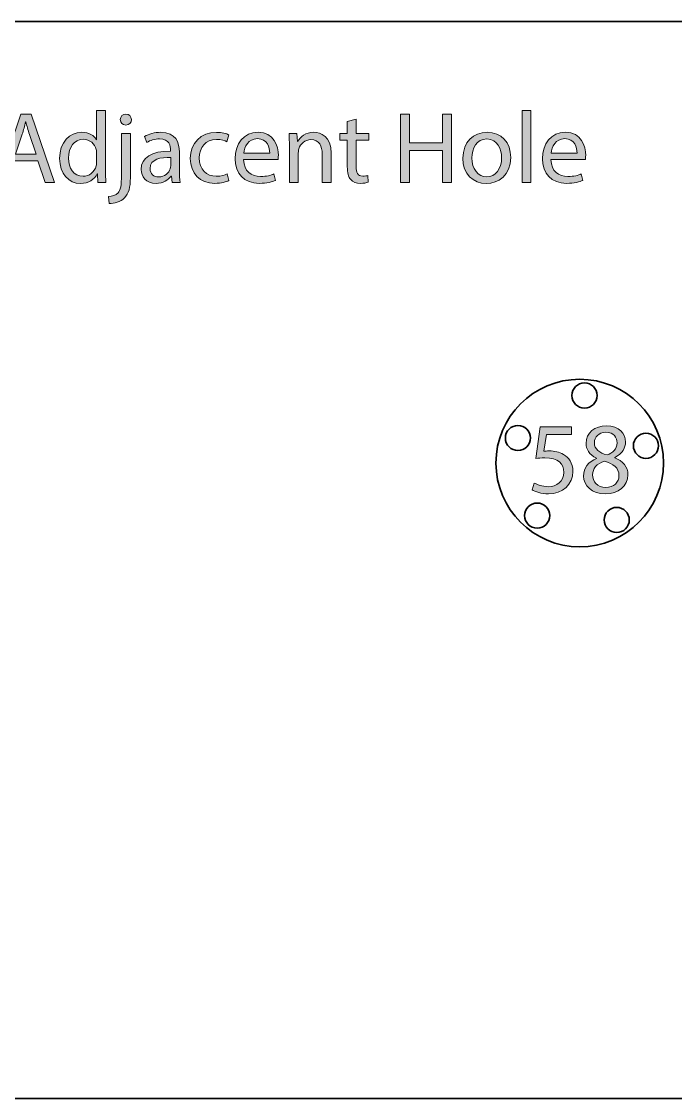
# Model space of a CAD drawing. Header units: millimetres. Extents: x 26 to 136, y -129 to -84.
# Drawn here: x 53.17 to 80.48, y -128.92 to -83.92 of the extents above; entities that cross this region are included whole.
import ezdxf

# ---------------------------------------------------------------- set-up
doc = ezdxf.new("R2010")
doc.units = ezdxf.units.MM
doc.header["$MEASUREMENT"] = 0
doc.layers.add('Layer 1', color=7, linetype='Continuous')

# ---------------------------------------------------------------- blocks, each defined once
blk = doc.blocks.new('block 10')
at = {"layer": 'Layer 1', "color": 250, "lineweight": 35}
for points in [[(79.982, -102.368), (79.982, -104.301), (78.415, -105.868), (76.482, -105.868), (74.549, -105.868), (72.982, -104.301), (72.982, -102.368), (72.982, -100.435), (74.549, -98.868), (76.482, -98.868), (78.415, -98.868), (79.982, -100.435), (79.982, -102.368)], [(76.157, -99.547), (76.157, -99.257), (76.392, -99.022), (76.682, -99.022), (76.972, -99.022), (77.207, -99.257), (77.207, -99.547), (77.207, -99.837), (76.972, -100.072), (76.682, -100.072), (76.392, -100.072), (76.157, -99.837), (76.157, -99.547)], [(73.375, -101.323), (73.375, -101.033), (73.61, -100.798), (73.9, -100.798), (74.19, -100.798), (74.425, -101.033), (74.425, -101.323), (74.425, -101.612), (74.19, -101.848), (73.9, -101.848), (73.61, -101.848), (73.375, -101.612), (73.375, -101.323)], [(78.721, -101.648), (78.721, -101.358), (78.956, -101.123), (79.246, -101.123), (79.536, -101.123), (79.771, -101.358), (79.771, -101.648), (79.771, -101.938), (79.536, -102.173), (79.246, -102.173), (78.956, -102.173), (78.721, -101.938), (78.721, -101.648)], [(74.181, -104.566), (74.181, -104.276), (74.416, -104.041), (74.706, -104.041), (74.996, -104.041), (75.231, -104.276), (75.231, -104.566), (75.231, -104.856), (74.996, -105.091), (74.706, -105.091), (74.416, -105.091), (74.181, -104.856), (74.181, -104.566)], [(77.502, -104.748), (77.502, -104.458), (77.737, -104.223), (78.027, -104.223), (78.317, -104.223), (78.552, -104.458), (78.552, -104.748), (78.552, -105.038), (78.317, -105.273), (78.027, -105.273), (77.737, -105.273), (77.502, -105.038), (77.502, -104.748)]]:
    blk.add_open_spline(points, degree=3, knots=[0, 0, 0, 0, 1, 1, 1, 2, 2, 2, 3, 3, 3, 4, 4, 4, 4], dxfattribs=at)
blk = doc.blocks.new('block 14')
at = {"layer": 'Layer 1'}
h = blk.add_hatch(color=250, dxfattribs=at)
h.dxf.hatch_style = 2
edge = h.paths.add_edge_path()
edge.add_spline(control_points=[(76.143, -101.174), (76.143, -101.174), (75.094, -101.174), (75.094, -101.174), (75.094, -101.174), (74.988, -101.88), (74.988, -101.88), (75.051, -101.872), (75.11, -101.863), (75.212, -101.863), (75.424, -101.863), (75.635, -101.91), (75.804, -102.011), (76.02, -102.134), (76.198, -102.371), (76.198, -102.718), (76.198, -103.255), (75.771, -103.657), (75.174, -103.657), (74.873, -103.657), (74.62, -103.573), (74.489, -103.488), (74.489, -103.488), (74.582, -103.205), (74.582, -103.205), (74.696, -103.272), (74.92, -103.357), (75.17, -103.357), (75.521, -103.357), (75.821, -103.128), (75.821, -102.76), (75.817, -102.405), (75.58, -102.151), (75.03, -102.151), (74.873, -102.151), (74.751, -102.168), (74.649, -102.181), (74.649, -102.181), (74.827, -100.861), (74.827, -100.861), (74.827, -100.861), (76.143, -100.861), (76.143, -100.861), (76.143, -100.861), (76.143, -101.174), (76.143, -101.174)], knot_values=[0, 0, 0, 0, 1, 1, 1, 2, 2, 2, 3, 3, 3, 4, 4, 4, 5, 5, 5, 6, 6, 6, 7, 7, 7, 8, 8, 8, 9, 9, 9, 10, 10, 10, 11, 11, 11, 12, 12, 12, 13, 13, 13, 14, 14, 14, 15, 15, 15, 15], degree=3, periodic=1)
h = blk.add_hatch(color=250, dxfattribs=at)
h.dxf.hatch_style = 2
edge = h.paths.add_edge_path()
edge.add_spline(control_points=[(76.639, -102.913), (76.639, -102.566), (76.846, -102.32), (77.185, -102.176), (77.185, -102.176), (77.181, -102.164), (77.181, -102.164), (76.876, -102.02), (76.745, -101.783), (76.745, -101.546), (76.745, -101.11), (77.113, -100.814), (77.595, -100.814), (78.128, -100.814), (78.395, -101.148), (78.395, -101.491), (78.395, -101.724), (78.281, -101.973), (77.942, -102.134), (77.942, -102.134), (77.942, -102.147), (77.942, -102.147), (78.285, -102.282), (78.497, -102.523), (78.497, -102.858), (78.497, -103.336), (78.086, -103.657), (77.562, -103.657), (76.986, -103.657), (76.639, -103.315), (76.639, -102.913)], knot_values=[0, 0, 0, 0, 1, 1, 1, 2, 2, 2, 3, 3, 3, 4, 4, 4, 5, 5, 5, 6, 6, 6, 7, 7, 7, 8, 8, 8, 9, 9, 9, 10, 10, 10, 10], degree=3, periodic=1)
edge = h.paths.add_edge_path()
edge.add_spline(control_points=[(78.12, -102.896), (78.12, -102.561), (77.887, -102.401), (77.515, -102.295), (77.193, -102.388), (77.02, -102.6), (77.02, -102.862), (77.007, -103.141), (77.219, -103.386), (77.57, -103.386), (77.904, -103.386), (78.12, -103.179), (78.12, -102.896)], knot_values=[0, 0, 0, 0, 1, 1, 1, 2, 2, 2, 3, 3, 3, 4, 4, 4, 4], degree=3, periodic=1)
edge = h.paths.add_edge_path()
edge.add_spline(control_points=[(77.096, -101.521), (77.096, -101.796), (77.304, -101.944), (77.621, -102.028), (77.858, -101.948), (78.04, -101.779), (78.04, -101.529), (78.04, -101.309), (77.909, -101.081), (77.574, -101.081), (77.265, -101.081), (77.096, -101.284), (77.096, -101.521)], knot_values=[0, 0, 0, 0, 1, 1, 1, 2, 2, 2, 3, 3, 3, 4, 4, 4, 4], degree=3, periodic=1)
at = {"layer": 'Layer 1', "lineweight": 0}
for points, knots in [([(76.143, -101.174), (76.143, -101.174), (75.094, -101.174), (75.094, -101.174), (75.094, -101.174), (74.988, -101.88), (74.988, -101.88), (75.051, -101.872), (75.11, -101.863), (75.212, -101.863), (75.424, -101.863), (75.635, -101.91), (75.804, -102.011), (76.02, -102.134), (76.198, -102.371), (76.198, -102.718), (76.198, -103.255), (75.771, -103.657), (75.174, -103.657), (74.873, -103.657), (74.62, -103.573), (74.489, -103.488), (74.489, -103.488), (74.582, -103.205), (74.582, -103.205), (74.696, -103.272), (74.92, -103.357), (75.17, -103.357), (75.521, -103.357), (75.821, -103.128), (75.821, -102.76), (75.817, -102.405), (75.58, -102.151), (75.03, -102.151), (74.873, -102.151), (74.751, -102.168), (74.649, -102.181), (74.649, -102.181), (74.827, -100.861), (74.827, -100.861), (74.827, -100.861), (76.143, -100.861), (76.143, -100.861), (76.143, -100.861), (76.143, -101.174), (76.143, -101.174)], [0, 0, 0, 0, 1, 1, 1, 2, 2, 2, 3, 3, 3, 4, 4, 4, 5, 5, 5, 6, 6, 6, 7, 7, 7, 8, 8, 8, 9, 9, 9, 10, 10, 10, 11, 11, 11, 12, 12, 12, 13, 13, 13, 14, 14, 14, 15, 15, 15, 15]), ([(76.639, -102.913), (76.639, -102.566), (76.846, -102.32), (77.185, -102.176), (77.185, -102.176), (77.181, -102.164), (77.181, -102.164), (76.876, -102.02), (76.745, -101.783), (76.745, -101.546), (76.745, -101.11), (77.113, -100.814), (77.595, -100.814), (78.128, -100.814), (78.395, -101.148), (78.395, -101.491), (78.395, -101.724), (78.281, -101.973), (77.942, -102.134), (77.942, -102.134), (77.942, -102.147), (77.942, -102.147), (78.285, -102.282), (78.497, -102.523), (78.497, -102.858), (78.497, -103.336), (78.086, -103.657), (77.562, -103.657), (76.986, -103.657), (76.639, -103.315), (76.639, -102.913)], [0, 0, 0, 0, 1, 1, 1, 2, 2, 2, 3, 3, 3, 4, 4, 4, 5, 5, 5, 6, 6, 6, 7, 7, 7, 8, 8, 8, 9, 9, 9, 10, 10, 10, 10]), ([(77.096, -101.521), (77.096, -101.796), (77.304, -101.944), (77.621, -102.028), (77.858, -101.948), (78.04, -101.779), (78.04, -101.529), (78.04, -101.309), (77.909, -101.081), (77.574, -101.081), (77.265, -101.081), (77.096, -101.284), (77.096, -101.521)], [0, 0, 0, 0, 1, 1, 1, 2, 2, 2, 3, 3, 3, 4, 4, 4, 4]), ([(78.12, -102.896), (78.12, -102.561), (77.887, -102.401), (77.515, -102.295), (77.193, -102.388), (77.02, -102.6), (77.02, -102.862), (77.007, -103.141), (77.219, -103.386), (77.57, -103.386), (77.904, -103.386), (78.12, -103.179), (78.12, -102.896)], [0, 0, 0, 0, 1, 1, 1, 2, 2, 2, 3, 3, 3, 4, 4, 4, 4])]:
    blk.add_open_spline(points, degree=3, knots=knots, dxfattribs=at)
blk = doc.blocks.new('block 23')
at = {"layer": 'Layer 1'}
h = blk.add_hatch(color=250, dxfattribs=at)
h.dxf.hatch_style = 2
edge = h.paths.add_edge_path()
edge.add_spline(control_points=[(56.677, -87.638), (56.677, -87.638), (56.677, -90.113), (56.677, -90.113), (56.677, -90.295), (56.682, -90.502), (56.694, -90.642), (56.694, -90.642), (56.36, -90.642), (56.36, -90.642), (56.36, -90.642), (56.343, -90.286), (56.343, -90.286), (56.343, -90.286), (56.335, -90.286), (56.335, -90.286), (56.22, -90.515), (55.971, -90.688), (55.637, -90.688), (55.142, -90.688), (54.761, -90.27), (54.761, -89.648), (54.757, -88.966), (55.18, -88.548), (55.679, -88.548), (55.992, -88.548), (56.203, -88.696), (56.297, -88.861), (56.297, -88.861), (56.305, -88.861), (56.305, -88.861), (56.305, -88.861), (56.305, -87.638), (56.305, -87.638), (56.305, -87.638), (56.677, -87.638), (56.677, -87.638)], knot_values=[0, 0, 0, 0, 1, 1, 1, 2, 2, 2, 3, 3, 3, 4, 4, 4, 5, 5, 5, 6, 6, 6, 7, 7, 7, 8, 8, 8, 9, 9, 9, 10, 10, 10, 11, 11, 11, 12, 12, 12, 12], degree=3, periodic=1)
edge = h.paths.add_edge_path()
edge.add_spline(control_points=[(56.305, -89.428), (56.305, -89.381), (56.301, -89.318), (56.288, -89.271), (56.233, -89.034), (56.03, -88.839), (55.751, -88.839), (55.366, -88.839), (55.137, -89.178), (55.137, -89.631), (55.137, -90.045), (55.34, -90.388), (55.742, -90.388), (55.992, -90.388), (56.22, -90.223), (56.288, -89.944), (56.301, -89.893), (56.305, -89.842), (56.305, -89.783), (56.305, -89.783), (56.305, -89.428), (56.305, -89.428)], knot_values=[0, 0, 0, 0, 1, 1, 1, 2, 2, 2, 3, 3, 3, 4, 4, 4, 5, 5, 5, 6, 6, 6, 7, 7, 7, 7], degree=3, periodic=1)
h = blk.add_hatch(color=250, dxfattribs=at)
h.dxf.hatch_style = 2
h.paths.add_polyline_path([(74.073, -87.638), (74.445, -87.638), (74.445, -90.642), (74.073, -90.642)])
h = blk.add_hatch(color=250, dxfattribs=at)
h.dxf.hatch_style = 2
h.paths.add_polyline_path([(52.843, -89.745), (52.547, -90.642), (52.166, -90.642), (53.135, -87.79), (53.579, -87.79), (54.552, -90.642), (54.159, -90.642), (53.854, -89.745)])
edge = h.paths.add_edge_path()
edge.add_spline(control_points=[(53.778, -89.457), (53.778, -89.457), (53.499, -88.636), (53.499, -88.636), (53.435, -88.45), (53.393, -88.281), (53.351, -88.116), (53.351, -88.116), (53.342, -88.116), (53.342, -88.116), (53.3, -88.285), (53.253, -88.459), (53.198, -88.632), (53.198, -88.632), (52.919, -89.457), (52.919, -89.457), (52.919, -89.457), (53.778, -89.457), (53.778, -89.457)], knot_values=[0, 0, 0, 0, 1, 1, 1, 2, 2, 2, 3, 3, 3, 4, 4, 4, 5, 5, 5, 6, 6, 6, 6], degree=3, periodic=1)
h = blk.add_hatch(color=250, dxfattribs=at)
h.dxf.hatch_style = 2
edge = h.paths.add_edge_path()
edge.add_spline(control_points=[(56.797, -91.234), (56.966, -91.221), (57.115, -91.175), (57.203, -91.078), (57.305, -90.959), (57.343, -90.798), (57.343, -90.308), (57.343, -90.308), (57.343, -88.594), (57.343, -88.594), (57.343, -88.594), (57.715, -88.594), (57.715, -88.594), (57.715, -88.594), (57.715, -90.451), (57.715, -90.451), (57.715, -90.849), (57.652, -91.107), (57.47, -91.293), (57.305, -91.459), (57.034, -91.526), (56.835, -91.526), (56.835, -91.526), (56.797, -91.234), (56.797, -91.234)], knot_values=[0, 0, 0, 0, 1, 1, 1, 2, 2, 2, 3, 3, 3, 4, 4, 4, 5, 5, 5, 6, 6, 6, 7, 7, 7, 8, 8, 8, 8], degree=3, periodic=1)
edge = h.paths.add_edge_path()
edge.add_spline(control_points=[(57.758, -88.019), (57.762, -88.141), (57.673, -88.247), (57.525, -88.247), (57.385, -88.247), (57.296, -88.141), (57.296, -88.019), (57.296, -87.887), (57.394, -87.786), (57.533, -87.786), (57.669, -87.786), (57.758, -87.887), (57.758, -88.019)], knot_values=[0, 0, 0, 0, 1, 1, 1, 2, 2, 2, 3, 3, 3, 4, 4, 4, 4], degree=3, periodic=1)
h = blk.add_hatch(color=250, dxfattribs=at)
h.dxf.hatch_style = 2
edge = h.paths.add_edge_path()
edge.add_spline(control_points=[(67.139, -88.006), (67.139, -88.006), (67.139, -88.594), (67.139, -88.594), (67.139, -88.594), (67.672, -88.594), (67.672, -88.594), (67.672, -88.594), (67.672, -88.877), (67.672, -88.877), (67.672, -88.877), (67.139, -88.877), (67.139, -88.877), (67.139, -88.877), (67.139, -89.982), (67.139, -89.982), (67.139, -90.236), (67.211, -90.379), (67.418, -90.379), (67.515, -90.379), (67.587, -90.367), (67.634, -90.354), (67.634, -90.354), (67.651, -90.633), (67.651, -90.633), (67.579, -90.663), (67.464, -90.684), (67.321, -90.684), (67.147, -90.684), (67.007, -90.629), (66.919, -90.528), (66.813, -90.418), (66.775, -90.236), (66.775, -89.995), (66.775, -89.995), (66.775, -88.877), (66.775, -88.877), (66.775, -88.877), (66.457, -88.877), (66.457, -88.877), (66.457, -88.877), (66.457, -88.594), (66.457, -88.594), (66.457, -88.594), (66.775, -88.594), (66.775, -88.594), (66.775, -88.594), (66.775, -88.103), (66.775, -88.103), (66.775, -88.103), (67.139, -88.006), (67.139, -88.006)], knot_values=[0, 0, 0, 0, 1, 1, 1, 2, 2, 2, 3, 3, 3, 4, 4, 4, 5, 5, 5, 6, 6, 6, 7, 7, 7, 8, 8, 8, 9, 9, 9, 10, 10, 10, 11, 11, 11, 12, 12, 12, 13, 13, 13, 14, 14, 14, 15, 15, 15, 16, 16, 16, 17, 17, 17, 17], degree=3, periodic=1)
h = blk.add_hatch(color=250, dxfattribs=at)
h.dxf.hatch_style = 2
h.paths.add_polyline_path([(69.37, -87.79), (69.37, -88.983), (70.749, -88.983), (70.749, -87.79), (71.121, -87.79), (71.121, -90.642), (70.749, -90.642), (70.749, -89.305), (69.37, -89.305), (69.37, -90.642), (69.001, -90.642), (69.001, -87.79)])
h = blk.add_hatch(color=250, dxfattribs=at)
h.dxf.hatch_style = 2
edge = h.paths.add_edge_path()
edge.add_spline(control_points=[(59.459, -90.642), (59.459, -90.642), (59.429, -90.384), (59.429, -90.384), (59.429, -90.384), (59.417, -90.384), (59.417, -90.384), (59.302, -90.545), (59.083, -90.688), (58.791, -90.688), (58.376, -90.688), (58.164, -90.396), (58.164, -90.1), (58.164, -89.605), (58.604, -89.334), (59.396, -89.339), (59.396, -89.339), (59.396, -89.296), (59.396, -89.296), (59.396, -89.127), (59.349, -88.822), (58.93, -88.822), (58.74, -88.822), (58.541, -88.882), (58.397, -88.975), (58.397, -88.975), (58.312, -88.729), (58.312, -88.729), (58.482, -88.619), (58.727, -88.548), (58.985, -88.548), (59.611, -88.548), (59.764, -88.975), (59.764, -89.385), (59.764, -89.385), (59.764, -90.151), (59.764, -90.151), (59.764, -90.329), (59.772, -90.502), (59.798, -90.642), (59.798, -90.642), (59.459, -90.642), (59.459, -90.642)], knot_values=[0, 0, 0, 0, 1, 1, 1, 2, 2, 2, 3, 3, 3, 4, 4, 4, 5, 5, 5, 6, 6, 6, 7, 7, 7, 8, 8, 8, 9, 9, 9, 10, 10, 10, 11, 11, 11, 12, 12, 12, 13, 13, 13, 14, 14, 14, 14], degree=3, periodic=1)
edge = h.paths.add_edge_path()
edge.add_spline(control_points=[(59.404, -89.597), (58.998, -89.588), (58.537, -89.66), (58.537, -90.058), (58.537, -90.299), (58.698, -90.413), (58.888, -90.413), (59.154, -90.413), (59.324, -90.244), (59.383, -90.071), (59.396, -90.033), (59.404, -89.99), (59.404, -89.952), (59.404, -89.952), (59.404, -89.597), (59.404, -89.597)], knot_values=[0, 0, 0, 0, 1, 1, 1, 2, 2, 2, 3, 3, 3, 4, 4, 4, 5, 5, 5, 5], degree=3, periodic=1)
h = blk.add_hatch(color=250, dxfattribs=at)
h.dxf.hatch_style = 2
edge = h.paths.add_edge_path()
edge.add_spline(control_points=[(61.825, -90.566), (61.728, -90.617), (61.512, -90.684), (61.237, -90.684), (60.62, -90.684), (60.218, -90.265), (60.218, -89.639), (60.218, -89.009), (60.649, -88.552), (61.318, -88.552), (61.538, -88.552), (61.732, -88.607), (61.834, -88.657), (61.834, -88.657), (61.749, -88.945), (61.749, -88.945), (61.66, -88.894), (61.521, -88.848), (61.318, -88.848), (60.848, -88.848), (60.594, -89.195), (60.594, -89.622), (60.594, -90.096), (60.899, -90.388), (61.305, -90.388), (61.516, -90.388), (61.656, -90.333), (61.762, -90.286), (61.762, -90.286), (61.825, -90.566), (61.825, -90.566)], knot_values=[0, 0, 0, 0, 1, 1, 1, 2, 2, 2, 3, 3, 3, 4, 4, 4, 5, 5, 5, 6, 6, 6, 7, 7, 7, 8, 8, 8, 9, 9, 9, 10, 10, 10, 10], degree=3, periodic=1)
h = blk.add_hatch(color=250, dxfattribs=at)
h.dxf.hatch_style = 2
edge = h.paths.add_edge_path()
edge.add_spline(control_points=[(62.444, -89.686), (62.453, -90.189), (62.774, -90.396), (63.146, -90.396), (63.413, -90.396), (63.574, -90.35), (63.713, -90.291), (63.713, -90.291), (63.777, -90.557), (63.777, -90.557), (63.646, -90.617), (63.421, -90.684), (63.096, -90.684), (62.465, -90.684), (62.089, -90.27), (62.089, -89.652), (62.089, -89.034), (62.453, -88.548), (63.049, -88.548), (63.718, -88.548), (63.895, -89.136), (63.895, -89.512), (63.895, -89.588), (63.887, -89.648), (63.883, -89.686), (63.883, -89.686), (62.444, -89.686), (62.444, -89.686)], knot_values=[0, 0, 0, 0, 1, 1, 1, 2, 2, 2, 3, 3, 3, 4, 4, 4, 5, 5, 5, 6, 6, 6, 7, 7, 7, 8, 8, 8, 9, 9, 9, 9], degree=3, periodic=1)
edge = h.paths.add_edge_path()
edge.add_spline(control_points=[(63.536, -89.419), (63.54, -89.182), (63.438, -88.814), (63.019, -88.814), (62.643, -88.814), (62.478, -89.161), (62.448, -89.419), (62.448, -89.419), (63.536, -89.419), (63.536, -89.419)], knot_values=[0, 0, 0, 0, 1, 1, 1, 2, 2, 2, 3, 3, 3, 3], degree=3, periodic=1)
h = blk.add_hatch(color=250, dxfattribs=at)
h.dxf.hatch_style = 2
edge = h.paths.add_edge_path()
edge.add_spline(control_points=[(64.357, -89.148), (64.357, -88.937), (64.353, -88.763), (64.341, -88.594), (64.341, -88.594), (64.671, -88.594), (64.671, -88.594), (64.671, -88.594), (64.692, -88.933), (64.692, -88.933), (64.692, -88.933), (64.7, -88.933), (64.7, -88.933), (64.802, -88.738), (65.039, -88.548), (65.377, -88.548), (65.661, -88.548), (66.101, -88.717), (66.101, -89.419), (66.101, -89.419), (66.101, -90.642), (66.101, -90.642), (66.101, -90.642), (65.728, -90.642), (65.728, -90.642), (65.728, -90.642), (65.728, -89.461), (65.728, -89.461), (65.728, -89.131), (65.606, -88.856), (65.254, -88.856), (65.009, -88.856), (64.819, -89.03), (64.755, -89.237), (64.738, -89.284), (64.73, -89.347), (64.73, -89.411), (64.73, -89.411), (64.73, -90.642), (64.73, -90.642), (64.73, -90.642), (64.357, -90.642), (64.357, -90.642), (64.357, -90.642), (64.357, -89.148), (64.357, -89.148)], knot_values=[0, 0, 0, 0, 1, 1, 1, 2, 2, 2, 3, 3, 3, 4, 4, 4, 5, 5, 5, 6, 6, 6, 7, 7, 7, 8, 8, 8, 9, 9, 9, 10, 10, 10, 11, 11, 11, 12, 12, 12, 13, 13, 13, 14, 14, 14, 15, 15, 15, 15], degree=3, periodic=1)
h = blk.add_hatch(color=250, dxfattribs=at)
h.dxf.hatch_style = 2
edge = h.paths.add_edge_path()
edge.add_spline(control_points=[(73.602, -89.601), (73.602, -90.358), (73.078, -90.688), (72.582, -90.688), (72.028, -90.688), (71.601, -90.282), (71.601, -89.635), (71.601, -88.949), (72.049, -88.548), (72.616, -88.548), (73.204, -88.548), (73.602, -88.975), (73.602, -89.601)], knot_values=[0, 0, 0, 0, 1, 1, 1, 2, 2, 2, 3, 3, 3, 4, 4, 4, 4], degree=3, periodic=1)
edge = h.paths.add_edge_path()
edge.add_spline(control_points=[(71.977, -89.622), (71.977, -90.071), (72.236, -90.409), (72.599, -90.409), (72.955, -90.409), (73.221, -90.075), (73.221, -89.614), (73.221, -89.267), (73.048, -88.827), (72.608, -88.827), (72.168, -88.827), (71.977, -89.233), (71.977, -89.622)], knot_values=[0, 0, 0, 0, 1, 1, 1, 2, 2, 2, 3, 3, 3, 4, 4, 4, 4], degree=3, periodic=1)
h = blk.add_hatch(color=250, dxfattribs=at)
h.dxf.hatch_style = 2
edge = h.paths.add_edge_path()
edge.add_spline(control_points=[(75.279, -89.686), (75.288, -90.189), (75.609, -90.396), (75.982, -90.396), (76.248, -90.396), (76.409, -90.35), (76.548, -90.291), (76.548, -90.291), (76.612, -90.557), (76.612, -90.557), (76.481, -90.617), (76.257, -90.684), (75.931, -90.684), (75.3, -90.684), (74.924, -90.27), (74.924, -89.652), (74.924, -89.034), (75.288, -88.548), (75.884, -88.548), (76.553, -88.548), (76.731, -89.136), (76.731, -89.512), (76.731, -89.588), (76.722, -89.648), (76.718, -89.686), (76.718, -89.686), (75.279, -89.686), (75.279, -89.686)], knot_values=[0, 0, 0, 0, 1, 1, 1, 2, 2, 2, 3, 3, 3, 4, 4, 4, 5, 5, 5, 6, 6, 6, 7, 7, 7, 8, 8, 8, 9, 9, 9, 9], degree=3, periodic=1)
edge = h.paths.add_edge_path()
edge.add_spline(control_points=[(76.371, -89.419), (76.375, -89.182), (76.274, -88.814), (75.855, -88.814), (75.478, -88.814), (75.313, -89.161), (75.283, -89.419), (75.283, -89.419), (76.371, -89.419), (76.371, -89.419)], knot_values=[0, 0, 0, 0, 1, 1, 1, 2, 2, 2, 3, 3, 3, 3], degree=3, periodic=1)
at = {"layer": 'Layer 1', "lineweight": 0}
for points in [[(74.073, -87.638), (74.445, -87.638), (74.445, -90.642), (74.073, -90.642), (74.073, -87.638)], [(52.843, -89.745), (52.547, -90.642), (52.166, -90.642), (53.135, -87.79), (53.579, -87.79), (54.552, -90.642), (54.159, -90.642), (53.854, -89.745), (52.843, -89.745)], [(69.37, -87.79), (69.37, -88.983), (70.749, -88.983), (70.749, -87.79), (71.121, -87.79), (71.121, -90.642), (70.749, -90.642), (70.749, -89.305), (69.37, -89.305), (69.37, -90.642), (69.001, -90.642), (69.001, -87.79), (69.37, -87.79)]]:
    blk.add_lwpolyline(points, dxfattribs=at)
for points, knots in [([(56.677, -87.638), (56.677, -87.638), (56.677, -90.113), (56.677, -90.113), (56.677, -90.295), (56.682, -90.502), (56.694, -90.642), (56.694, -90.642), (56.36, -90.642), (56.36, -90.642), (56.36, -90.642), (56.343, -90.286), (56.343, -90.286), (56.343, -90.286), (56.335, -90.286), (56.335, -90.286), (56.22, -90.515), (55.971, -90.688), (55.637, -90.688), (55.142, -90.688), (54.761, -90.27), (54.761, -89.648), (54.757, -88.966), (55.18, -88.548), (55.679, -88.548), (55.992, -88.548), (56.203, -88.696), (56.297, -88.861), (56.297, -88.861), (56.305, -88.861), (56.305, -88.861), (56.305, -88.861), (56.305, -87.638), (56.305, -87.638), (56.305, -87.638), (56.677, -87.638), (56.677, -87.638)], [0, 0, 0, 0, 1, 1, 1, 2, 2, 2, 3, 3, 3, 4, 4, 4, 5, 5, 5, 6, 6, 6, 7, 7, 7, 8, 8, 8, 9, 9, 9, 10, 10, 10, 11, 11, 11, 12, 12, 12, 12]), ([(53.778, -89.457), (53.778, -89.457), (53.499, -88.636), (53.499, -88.636), (53.435, -88.45), (53.393, -88.281), (53.351, -88.116), (53.351, -88.116), (53.342, -88.116), (53.342, -88.116), (53.3, -88.285), (53.253, -88.459), (53.198, -88.632), (53.198, -88.632), (52.919, -89.457), (52.919, -89.457), (52.919, -89.457), (53.778, -89.457), (53.778, -89.457)], [0, 0, 0, 0, 1, 1, 1, 2, 2, 2, 3, 3, 3, 4, 4, 4, 5, 5, 5, 6, 6, 6, 6]), ([(57.758, -88.019), (57.762, -88.141), (57.673, -88.247), (57.525, -88.247), (57.385, -88.247), (57.296, -88.141), (57.296, -88.019), (57.296, -87.887), (57.394, -87.786), (57.533, -87.786), (57.669, -87.786), (57.758, -87.887), (57.758, -88.019)], [0, 0, 0, 0, 1, 1, 1, 2, 2, 2, 3, 3, 3, 4, 4, 4, 4]), ([(67.139, -88.006), (67.139, -88.006), (67.139, -88.594), (67.139, -88.594), (67.139, -88.594), (67.672, -88.594), (67.672, -88.594), (67.672, -88.594), (67.672, -88.877), (67.672, -88.877), (67.672, -88.877), (67.139, -88.877), (67.139, -88.877), (67.139, -88.877), (67.139, -89.982), (67.139, -89.982), (67.139, -90.236), (67.211, -90.379), (67.418, -90.379), (67.515, -90.379), (67.587, -90.367), (67.634, -90.354), (67.634, -90.354), (67.651, -90.633), (67.651, -90.633), (67.579, -90.663), (67.464, -90.684), (67.321, -90.684), (67.147, -90.684), (67.007, -90.629), (66.919, -90.528), (66.813, -90.418), (66.775, -90.236), (66.775, -89.995), (66.775, -89.995), (66.775, -88.877), (66.775, -88.877), (66.775, -88.877), (66.457, -88.877), (66.457, -88.877), (66.457, -88.877), (66.457, -88.594), (66.457, -88.594), (66.457, -88.594), (66.775, -88.594), (66.775, -88.594), (66.775, -88.594), (66.775, -88.103), (66.775, -88.103), (66.775, -88.103), (67.139, -88.006), (67.139, -88.006)], [0, 0, 0, 0, 1, 1, 1, 2, 2, 2, 3, 3, 3, 4, 4, 4, 5, 5, 5, 6, 6, 6, 7, 7, 7, 8, 8, 8, 9, 9, 9, 10, 10, 10, 11, 11, 11, 12, 12, 12, 13, 13, 13, 14, 14, 14, 15, 15, 15, 16, 16, 16, 17, 17, 17, 17]), ([(56.797, -91.234), (56.966, -91.221), (57.115, -91.175), (57.203, -91.078), (57.305, -90.959), (57.343, -90.798), (57.343, -90.308), (57.343, -90.308), (57.343, -88.594), (57.343, -88.594), (57.343, -88.594), (57.715, -88.594), (57.715, -88.594), (57.715, -88.594), (57.715, -90.451), (57.715, -90.451), (57.715, -90.849), (57.652, -91.107), (57.47, -91.293), (57.305, -91.459), (57.034, -91.526), (56.835, -91.526), (56.835, -91.526), (56.797, -91.234), (56.797, -91.234)], [0, 0, 0, 0, 1, 1, 1, 2, 2, 2, 3, 3, 3, 4, 4, 4, 5, 5, 5, 6, 6, 6, 7, 7, 7, 8, 8, 8, 8]), ([(59.459, -90.642), (59.459, -90.642), (59.429, -90.384), (59.429, -90.384), (59.429, -90.384), (59.417, -90.384), (59.417, -90.384), (59.302, -90.545), (59.083, -90.688), (58.791, -90.688), (58.376, -90.688), (58.164, -90.396), (58.164, -90.1), (58.164, -89.605), (58.604, -89.334), (59.396, -89.339), (59.396, -89.339), (59.396, -89.296), (59.396, -89.296), (59.396, -89.127), (59.349, -88.822), (58.93, -88.822), (58.74, -88.822), (58.541, -88.882), (58.397, -88.975), (58.397, -88.975), (58.312, -88.729), (58.312, -88.729), (58.482, -88.619), (58.727, -88.548), (58.985, -88.548), (59.611, -88.548), (59.764, -88.975), (59.764, -89.385), (59.764, -89.385), (59.764, -90.151), (59.764, -90.151), (59.764, -90.329), (59.772, -90.502), (59.798, -90.642), (59.798, -90.642), (59.459, -90.642), (59.459, -90.642)], [0, 0, 0, 0, 1, 1, 1, 2, 2, 2, 3, 3, 3, 4, 4, 4, 5, 5, 5, 6, 6, 6, 7, 7, 7, 8, 8, 8, 9, 9, 9, 10, 10, 10, 11, 11, 11, 12, 12, 12, 13, 13, 13, 14, 14, 14, 14]), ([(61.825, -90.566), (61.728, -90.617), (61.512, -90.684), (61.237, -90.684), (60.62, -90.684), (60.218, -90.265), (60.218, -89.639), (60.218, -89.009), (60.649, -88.552), (61.318, -88.552), (61.538, -88.552), (61.732, -88.607), (61.834, -88.657), (61.834, -88.657), (61.749, -88.945), (61.749, -88.945), (61.66, -88.894), (61.521, -88.848), (61.318, -88.848), (60.848, -88.848), (60.594, -89.195), (60.594, -89.622), (60.594, -90.096), (60.899, -90.388), (61.305, -90.388), (61.516, -90.388), (61.656, -90.333), (61.762, -90.286), (61.762, -90.286), (61.825, -90.566), (61.825, -90.566)], [0, 0, 0, 0, 1, 1, 1, 2, 2, 2, 3, 3, 3, 4, 4, 4, 5, 5, 5, 6, 6, 6, 7, 7, 7, 8, 8, 8, 9, 9, 9, 10, 10, 10, 10]), ([(62.444, -89.686), (62.453, -90.189), (62.774, -90.396), (63.146, -90.396), (63.413, -90.396), (63.574, -90.35), (63.713, -90.291), (63.713, -90.291), (63.777, -90.557), (63.777, -90.557), (63.646, -90.617), (63.421, -90.684), (63.096, -90.684), (62.465, -90.684), (62.089, -90.27), (62.089, -89.652), (62.089, -89.034), (62.453, -88.548), (63.049, -88.548), (63.718, -88.548), (63.895, -89.136), (63.895, -89.512), (63.895, -89.588), (63.887, -89.648), (63.883, -89.686), (63.883, -89.686), (62.444, -89.686), (62.444, -89.686)], [0, 0, 0, 0, 1, 1, 1, 2, 2, 2, 3, 3, 3, 4, 4, 4, 5, 5, 5, 6, 6, 6, 7, 7, 7, 8, 8, 8, 9, 9, 9, 9]), ([(64.357, -89.148), (64.357, -88.937), (64.353, -88.763), (64.341, -88.594), (64.341, -88.594), (64.671, -88.594), (64.671, -88.594), (64.671, -88.594), (64.692, -88.933), (64.692, -88.933), (64.692, -88.933), (64.7, -88.933), (64.7, -88.933), (64.802, -88.738), (65.039, -88.548), (65.377, -88.548), (65.661, -88.548), (66.101, -88.717), (66.101, -89.419), (66.101, -89.419), (66.101, -90.642), (66.101, -90.642), (66.101, -90.642), (65.728, -90.642), (65.728, -90.642), (65.728, -90.642), (65.728, -89.461), (65.728, -89.461), (65.728, -89.131), (65.606, -88.856), (65.254, -88.856), (65.009, -88.856), (64.819, -89.03), (64.755, -89.237), (64.738, -89.284), (64.73, -89.347), (64.73, -89.411), (64.73, -89.411), (64.73, -90.642), (64.73, -90.642), (64.73, -90.642), (64.357, -90.642), (64.357, -90.642), (64.357, -90.642), (64.357, -89.148), (64.357, -89.148)], [0, 0, 0, 0, 1, 1, 1, 2, 2, 2, 3, 3, 3, 4, 4, 4, 5, 5, 5, 6, 6, 6, 7, 7, 7, 8, 8, 8, 9, 9, 9, 10, 10, 10, 11, 11, 11, 12, 12, 12, 13, 13, 13, 14, 14, 14, 15, 15, 15, 15]), ([(73.602, -89.601), (73.602, -90.358), (73.078, -90.688), (72.582, -90.688), (72.028, -90.688), (71.601, -90.282), (71.601, -89.635), (71.601, -88.949), (72.049, -88.548), (72.616, -88.548), (73.204, -88.548), (73.602, -88.975), (73.602, -89.601)], [0, 0, 0, 0, 1, 1, 1, 2, 2, 2, 3, 3, 3, 4, 4, 4, 4]), ([(75.279, -89.686), (75.288, -90.189), (75.609, -90.396), (75.982, -90.396), (76.248, -90.396), (76.409, -90.35), (76.548, -90.291), (76.548, -90.291), (76.612, -90.557), (76.612, -90.557), (76.481, -90.617), (76.257, -90.684), (75.931, -90.684), (75.3, -90.684), (74.924, -90.27), (74.924, -89.652), (74.924, -89.034), (75.288, -88.548), (75.884, -88.548), (76.553, -88.548), (76.731, -89.136), (76.731, -89.512), (76.731, -89.588), (76.722, -89.648), (76.718, -89.686), (76.718, -89.686), (75.279, -89.686), (75.279, -89.686)], [0, 0, 0, 0, 1, 1, 1, 2, 2, 2, 3, 3, 3, 4, 4, 4, 5, 5, 5, 6, 6, 6, 7, 7, 7, 8, 8, 8, 9, 9, 9, 9]), ([(56.305, -89.428), (56.305, -89.381), (56.301, -89.318), (56.288, -89.271), (56.233, -89.034), (56.03, -88.839), (55.751, -88.839), (55.366, -88.839), (55.137, -89.178), (55.137, -89.631), (55.137, -90.045), (55.34, -90.388), (55.742, -90.388), (55.992, -90.388), (56.22, -90.223), (56.288, -89.944), (56.301, -89.893), (56.305, -89.842), (56.305, -89.783), (56.305, -89.783), (56.305, -89.428), (56.305, -89.428)], [0, 0, 0, 0, 1, 1, 1, 2, 2, 2, 3, 3, 3, 4, 4, 4, 5, 5, 5, 6, 6, 6, 7, 7, 7, 7]), ([(63.536, -89.419), (63.54, -89.182), (63.438, -88.814), (63.019, -88.814), (62.643, -88.814), (62.478, -89.161), (62.448, -89.419), (62.448, -89.419), (63.536, -89.419), (63.536, -89.419)], [0, 0, 0, 0, 1, 1, 1, 2, 2, 2, 3, 3, 3, 3]), ([(71.977, -89.622), (71.977, -90.071), (72.236, -90.409), (72.599, -90.409), (72.955, -90.409), (73.221, -90.075), (73.221, -89.614), (73.221, -89.267), (73.048, -88.827), (72.608, -88.827), (72.168, -88.827), (71.977, -89.233), (71.977, -89.622)], [0, 0, 0, 0, 1, 1, 1, 2, 2, 2, 3, 3, 3, 4, 4, 4, 4]), ([(76.371, -89.419), (76.375, -89.182), (76.274, -88.814), (75.855, -88.814), (75.478, -88.814), (75.313, -89.161), (75.283, -89.419), (75.283, -89.419), (76.371, -89.419), (76.371, -89.419)], [0, 0, 0, 0, 1, 1, 1, 2, 2, 2, 3, 3, 3, 3]), ([(59.404, -89.597), (58.998, -89.588), (58.537, -89.66), (58.537, -90.058), (58.537, -90.299), (58.698, -90.413), (58.888, -90.413), (59.154, -90.413), (59.324, -90.244), (59.383, -90.071), (59.396, -90.033), (59.404, -89.99), (59.404, -89.952), (59.404, -89.952), (59.404, -89.597), (59.404, -89.597)], [0, 0, 0, 0, 1, 1, 1, 2, 2, 2, 3, 3, 3, 4, 4, 4, 5, 5, 5, 5])]:
    blk.add_open_spline(points, degree=3, knots=knots, dxfattribs=at)

msp = doc.modelspace()

# ---------------------------------------------------------------- linework, layer by layer
at = {"layer": 'Layer 1', "color": 250, "lineweight": 35}
msp.add_open_spline([(132.863, -128.921), (132.863, -128.921), (28.863, -128.921), (28.863, -128.921), (27.206, -128.921), (25.863, -127.578), (25.863, -125.921), (25.863, -125.921), (25.863, -86.921), (25.863, -86.921), (25.863, -85.264), (27.206, -83.921), (28.863, -83.921), (28.863, -83.921), (132.863, -83.921), (132.863, -83.921), (134.52, -83.921), (135.863, -85.264), (135.863, -86.921), (135.863, -86.921), (135.863, -125.921), (135.863, -125.921), (135.863, -127.578), (134.52, -128.921), (132.863, -128.921)], degree=3, knots=[0, 0, 0, 0, 1, 1, 1, 2, 2, 2, 3, 3, 3, 4, 4, 4, 5, 5, 5, 6, 6, 6, 7, 7, 7, 8, 8, 8, 8], dxfattribs=at)

# ---------------------------------------------------------------- block references
at = {"layer": 'Layer 1'}
for name in ['block 23', 'block 10', 'block 14']:
    msp.add_blockref(name, (0, 0), dxfattribs=at)

doc.saveas('drawing.dxf')
